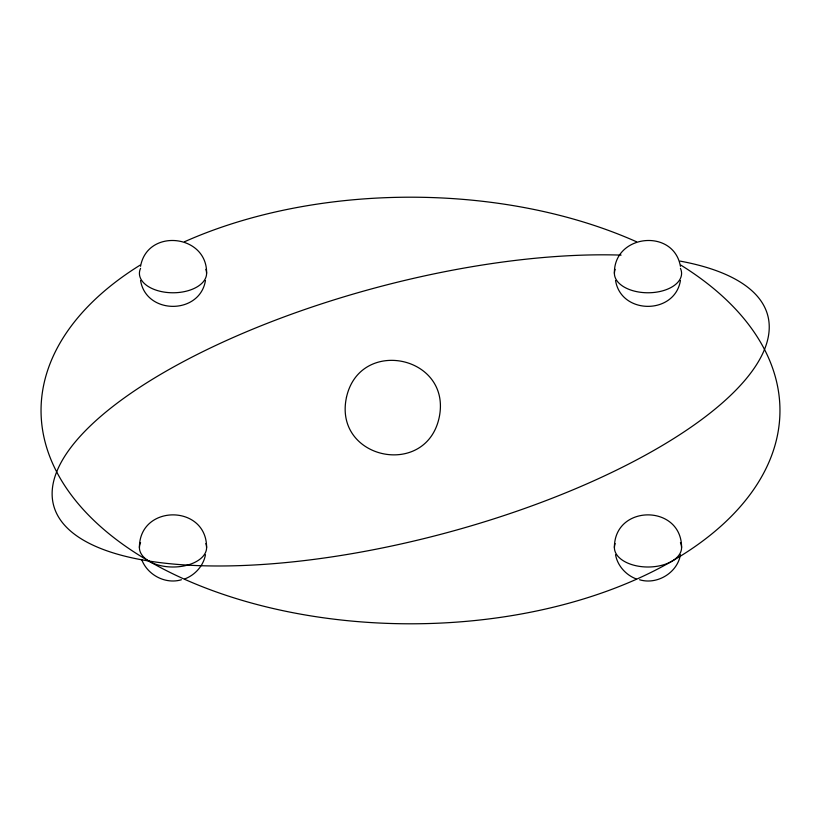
<?xml version="1.0" encoding="UTF-8"?>
<svg xmlns="http://www.w3.org/2000/svg" width="821" height="821" viewBox="0 0 821 821"><rect width="100%" height="100%" fill="white"/><g stroke="black" fill="none" stroke-linecap="round" stroke-linejoin="round"><path stroke-width="1.23" d="M139.426 547.617C139.201 503.961 206.81 503.961 206.594 547.617M614.406 273.383C613.554 234.283 673.579 227.725 680.435 266.291M614.406 547.617C614.19 503.961 681.799 503.961 681.574 547.617M140.565 266.291C147.421 227.725 207.446 234.283 206.594 273.383M205.455 280.484C199.903 314.977 146.117 314.977 140.565 280.484M205.455 554.709C203.557 565.638 195.131 574.967 184.879 578.877M680.435 280.484C674.883 314.977 621.097 314.977 615.545 280.484M680.435 554.709C677.448 572.801 657.026 585.096 639.59 579.759M181.41 579.759C165.493 584.552 147.493 574.987 141.674 559.563M636.121 578.877C625.869 574.967 617.443 565.638 615.545 554.709M680.086 261.099A369.45 127.481 -14.9 0 1 506.28 514.798A369.45 127.481 -14.9 0 1 57.727 469.325A369.45 127.481 -14.9 0 1 621.087 255.115M680.937 265.173A369.45 213.296 0 0 1 668.602 563.114A369.45 213.296 0 0 1 152.398 563.114A369.45 213.296 0 0 1 140.063 265.173M184.427 241.795A369.45 213.296 0 0 1 636.573 241.795M205.855 543.574A33.589 19.386 0 0 1 172.133 567.003A33.589 19.386 0 0 1 140.565 542.599M680.435 542.599A33.589 19.386 0 0 1 648.867 567.003A33.589 19.386 0 0 1 615.145 543.574M680.435 268.364A33.589 19.386 0 0 1 648.867 292.769A33.589 19.386 0 0 1 615.145 269.35M205.855 269.35A33.589 19.386 0 0 1 172.133 292.769A33.589 19.386 0 0 1 140.565 268.364M346.441 397.467C333.264 459.226 425.73 478.817 439.132 417.745C452.32 355.986 359.855 336.405 346.441 397.467"/></g></svg>
